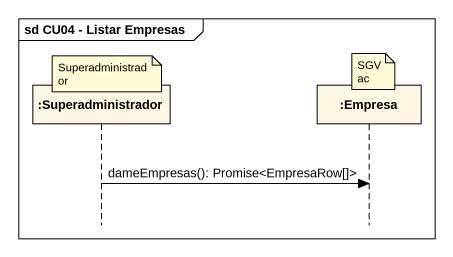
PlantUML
@startuml
mainframe sd CU04 - Listar Empresas
hide footbox
participant ":Superadministrador" as Superadministrador
participant ":Empresa" as Empresa

note over Empresa : SGVac
note over Superadministrador : Superadministrador
Superadministrador -> Empresa : dameEmpresas(): Promise<EmpresaRow[]>
@enduml
